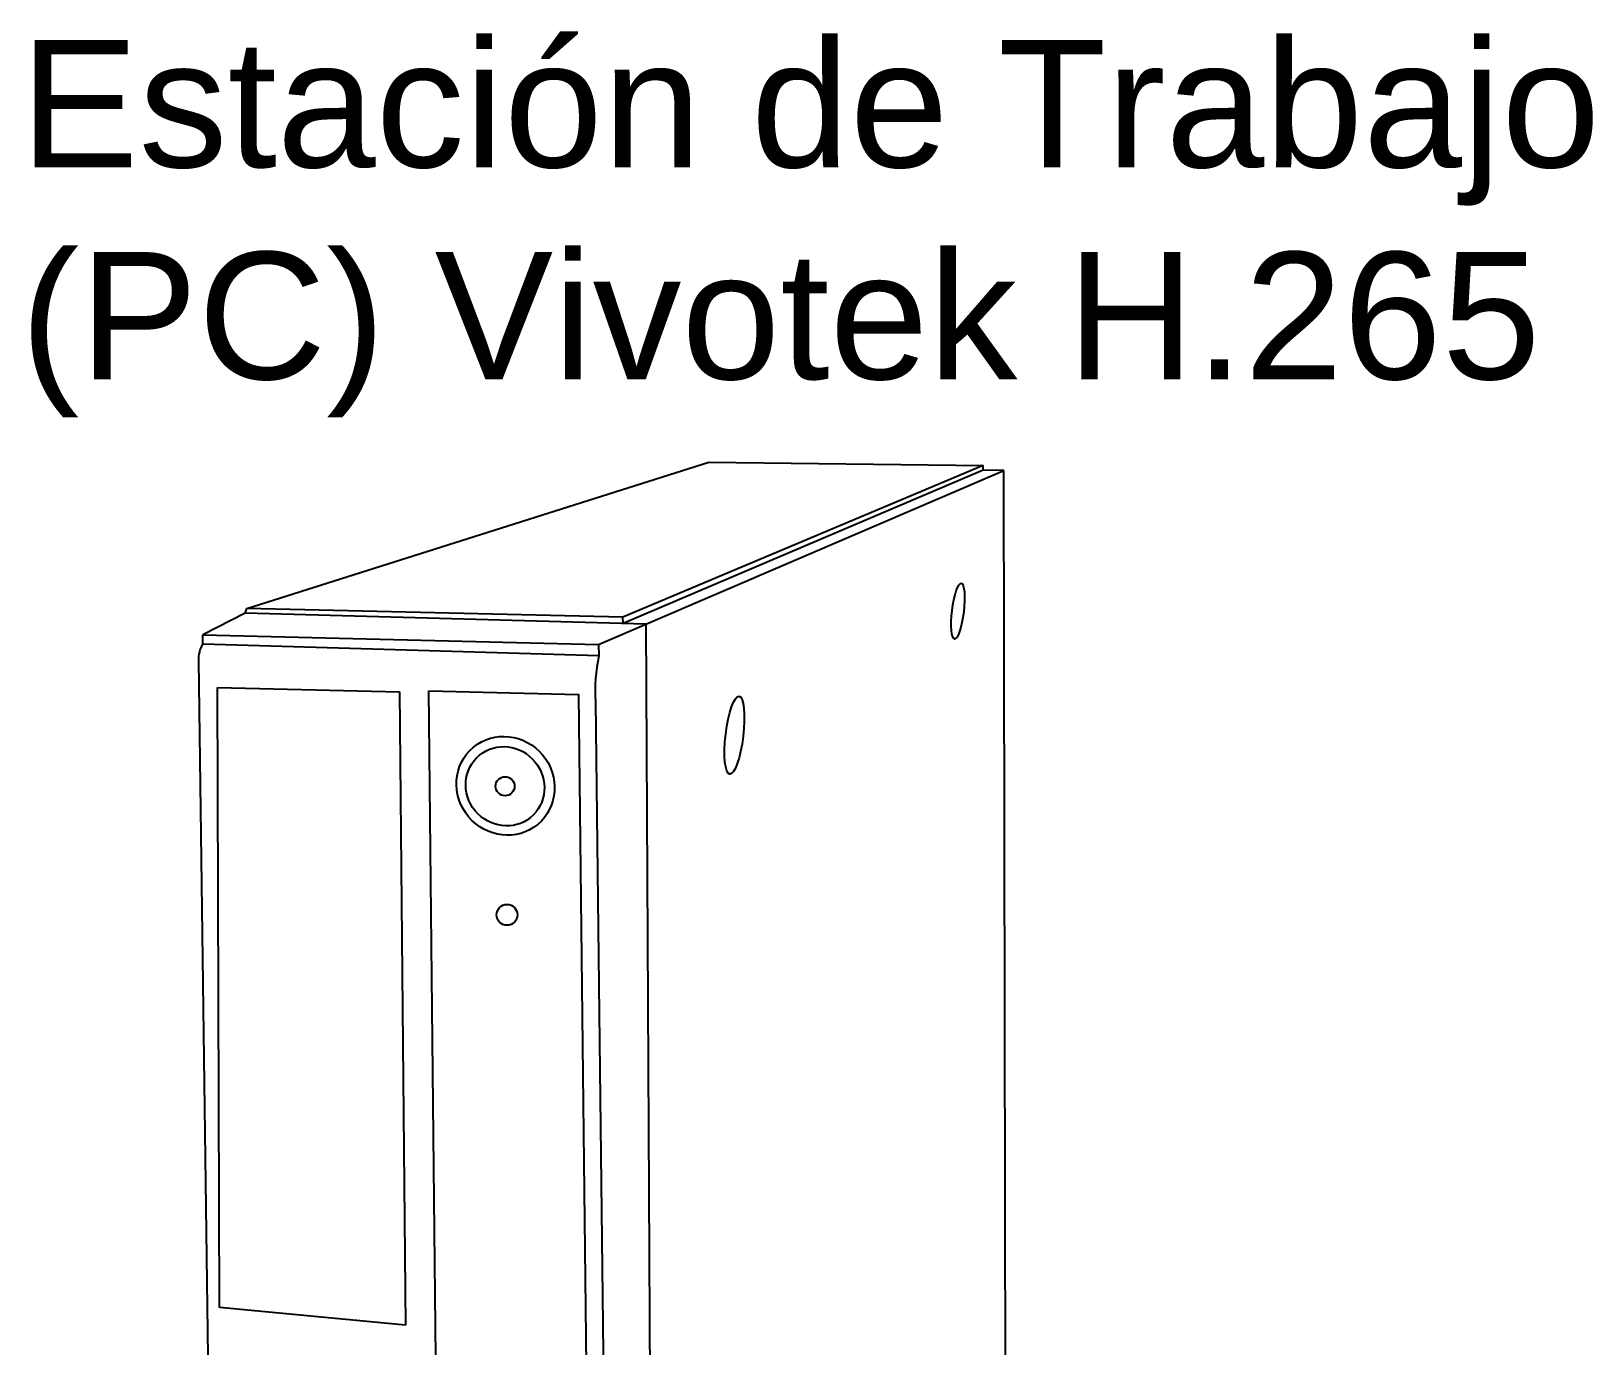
# Model space of a CAD drawing. Header units: millimetres. Extents: x 7106 to 73427, y -466 to 50348.
# Drawn here: x 41046 to 47185, y 8835 to 14006 of the extents above; entities that cross this region are included whole.
import ezdxf

# ---------------------------------------------------------------- set-up
doc = ezdxf.new("R2010")
doc.units = ezdxf.units.MM
doc.layers.add('Cotas', color=1, linetype='Continuous')
doc.layers.add('edificio', color=4, linetype='Continuous')
doc.styles.add('Genedis', font='arial.ttf')

# ---------------------------------------------------------------- blocks, each defined once
blk = doc.blocks.new('ESTACIÓN DE TRABAJO VIVOTECK')
at = {"layer": 'Cotas'}
for p, q in [((-961.5, 8108.5), (1745.5, 8966.5)), ((3354, 8947), (1242.5, 8057.5)), ((3354, 8919), (1244, 8019.6)), ((1377, 8016), (3475.5, 8916)), ((1745.5, 8966.5), (3354, 8947)), ((3354, 8919), (3354, 8947)), ((3475.5, 8916), (3354, 8919)), ((3485.5, 3219.5), (3475.5, 8916)), ((-972.5, 8079.5), (-1220.5, 7953.5)), ((-972.5, 8079.5), (-961.5, 8108.5)), ((1377, 8016), (-972.5, 8079.5)), ((1242.5, 8057.5), (-961.5, 8108.5)), ((1244, 8019.6), (1242.5, 8057.5)), ((1098.9, 7897.4), (1377, 8016)), ((1377, 8016), (1418, 81)), ((-1221, 7898.5), (-1220.5, 7953.5)), ((1100.8, 7830.9), (-1221, 7898.5)), ((-1220.5, 7953.5), (1098.9, 7897.4)), ((1098.9, 7897.4), (1100.8, 7830.9)), ((-1246, 7803.5), (-1142, 243.5)), ((-1134.5, 7644.5), (-67.5, 7618)), ((-1122.5, 4008.5), (-1134.5, 7644.5)), ((-67.5, 7618), (-32.5, 3905.5)), ((1082.5, 7560.5), (1169.9, -156.1)), ((-32.5, 3905.5), (-1122.5, 4008.5))]:
    blk.add_line(p, q, dxfattribs=at)
blk.add_lwpolyline([(104, 7624), (982, 7603.5), (1067.6, 66.8), (182.1, 172.4)], close=True, dxfattribs=at)
for centre, radius in [((551.5, 7065), 55.6), ((563, 6311), 61.1)]:
    blk.add_circle(centre, radius, dxfattribs=at)
for centre, radius, start, end in [((-1070.4, 7808.1), 175.7, 149.01854, 181.49433), ((2063.2, 7630), 983.2, 168.20993, 184.05182)]:
    blk.add_arc(centre, radius, start, end, dxfattribs=at)
for centre, major_axis, ratio in [((3206, 8092), (19.7, 163.4), 0.206878), ((1896, 7364.5), (27.5, 228.5), 0.223304), ((554.5, 7067.8), (-188.5, 226.2), 0.960573), ((551.5, 7065), (-149.5, 183), 0.959072)]:
    blk.add_ellipse(centre, major_axis=major_axis, ratio=ratio, dxfattribs=at)

msp = doc.modelspace()

# ---------------------------------------------------------------- block references
at = {"layer": 'Cotas', "xscale": 0.6706941871998696, "yscale": 0.6706941871998696, "zscale": 0.6706941871998696}
msp.add_blockref('ESTACIÓN DE TRABAJO VIVOTECK', (42538.6, 6297.3), dxfattribs=at)

# ---------------------------------------------------------------- texts
at = {"layer": 'edificio', "insert": (41002.4, 13970.5), "char_height": 500, "width": 6232.04, "attachment_point": 1, "style": 'Genedis'}
msp.add_mtext('Estación de Trabajo (PC) Vivotek H.265', dxfattribs=at)

doc.saveas('drawing.dxf')
